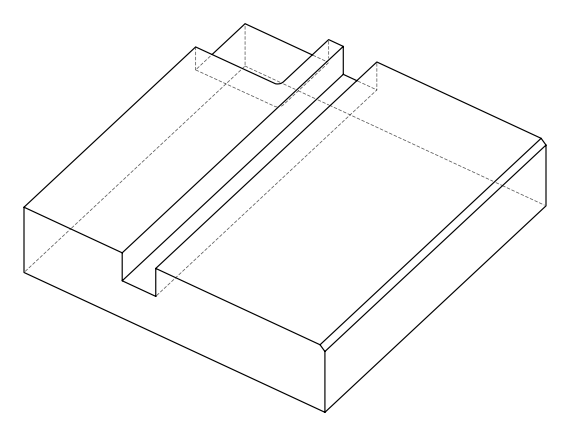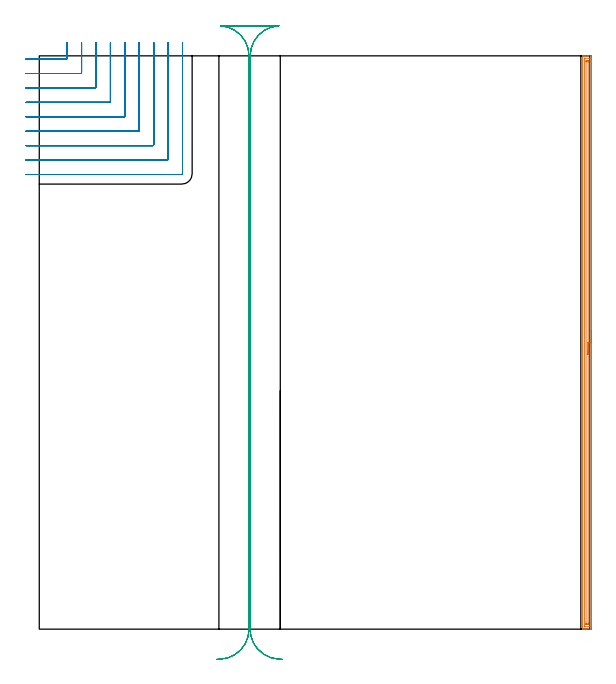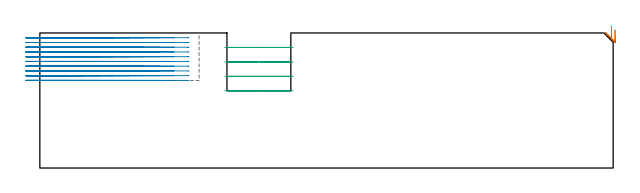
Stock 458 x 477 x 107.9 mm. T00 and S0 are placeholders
(PLAN: 3 operations, 2 tool changes, 51.9 min)
(1 AREA_MILL | FG_CHAMFER_SURFACE | UGT0205_001 | 11.65 min | 13060 mm3)
(2 MILL_CORNER_NOTCH_RECTANGULAR | CORNER_NOTCH_RECTANGULAR | NXT0201_012 | Follow Part, ap 4, ae 75% | 28.41 min | 513813 mm3)
(3 MILL_RECTANGULAR_SLOT | SLOT_RECTANGULAR | UGT0201_020 | Follow Part, ap 12.5, ae 75% | 11.84 min | 1124159 mm3)
(TOOL UGT0205_001 | Chamfer Mill 20 x 3 x 45 deg. | D20 FL50 Z2)
(TOOL NXT0201_012 | ENDMILL 16mm [2P460-1600-NA 1630] | D16 FL38 Z6)
(TOOL UGT0201_020 | End mill 50 mm | D50 FL50 Z4)
(OP 1 AREA_MILL)
G17 G21 G94 G90
T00 M6
G54
G17 G0 G90 X459.5 Y248.5 S1061 M3
G43 Z117.9 H0
Z110.5
G94 G1 Y248.462 Z109.628 F250.
Y248.348 Z108.764
Y248.159 Z107.912
Y247.897 Z107.08
Y247.563 Z106.274
Y247.16 Z105.5
Y246.692 Z104.764
Y246.16 Z104.072
Y245.571 Z103.429
Y244.928 Z102.84
Y244.236 Z102.309
Y243.5 Z101.84
Y242.726 Z101.437
Y241.92 Z101.103
Y241.088 Z100.841
Y240.236 Z100.652
Y239.372 Z100.538
Y238.5 Z100.5
Y0.94
X459.499 Y0.631 Z100.501
X459.494 Y0.052 Z100.504
X459.492 Y0.008 Z100.506
X458.918 Y0. Z101.079
X455.355 Z104.64
X453.938 Z106.058
X453.573 Z106.422
X452.842 Z107.158
X452.578 Z107.422
X452.156 Z107.835
X452.103 Y0.01 Z107.888
X452.1 Y0.183 Z107.9
Y476.817
X452.103 Y476.99 Z107.888
X452.154 Y476.993 Z107.838
X452.578 Y477. Z107.422
X452.842 Z107.158
X453.573 Z106.422
X454.829 Z105.168
X456.245 Z103.75
X456.874 Z103.123
X458.655 Z101.342
X458.918 Y476.998 Z101.079
X459.492 Y476.992 Z100.506
X459.494 Y476.948 Z100.504
X459.499 Y476.369 Z100.501
X459.5 Y475.785 Z100.5
Y238.5
X458.086 Z101.914
X458.085 Y2.301 Z101.915
X458.081 Y2.183 Z101.919
X458.072 Y2.01 Z101.928
X458.027 Y2.007 Z101.973
X457.553 Y2.001 Z102.447
X453.989 Z106.011
X453.573 Y2.01 Z106.427
X453.521 Y2.015 Z106.479
X453.516 Y2.242 Z106.484
X453.515 Y2.36 Z106.485
Y474.699
X453.519 Y474.817 Z106.481
X453.528 Y474.99 Z106.472
X453.573 Y474.993 Z106.427
X454.047 Y474.999 Z105.953
X457.611 Z102.389
X458.027 Y474.99 Z101.973
X458.079 Y474.984 Z101.921
X458.084 Y474.758 Z101.916
X458.085 Y474.64 Z101.915
X458.086 Y238.5 Z101.914
X456.672 Z103.328
X456.671 Y5.102 Z103.329
X456.67 Y4.676 Z103.33
X456.665 Y4.208 Z103.335
X456.652 Y4.01 Z103.348
X456.45 Y4.002 Z103.55
X455.355 Y4.001 Z104.645
X455.148 Y4.004 Z104.852
X455.011 Y4.01 Z104.989
X454.935 Y4.022 Z105.065
X454.932 Y4.065 Z105.068
X454.93 Y4.208 Z105.07
X454.929 Y4.635 Z105.071
X454.928 Y5.102 Z105.072
X454.929 Y471.898 Z105.071
X454.93 Y472.324 Z105.07
X454.935 Y472.792 Z105.065
X454.948 Y472.99 Z105.052
X455.15 Y472.998 Z104.85
X456.245 Y472.999 Z103.755
X456.452 Y472.996 Z103.548
X456.589 Y472.99 Z103.411
X456.665 Y472.978 Z103.335
X456.667 Y472.934 Z103.333
X456.67 Y472.792 Z103.33
X456.671 Y472.365 Z103.329
Y471.898
X456.672 Y238.5 Z103.328
Y237.628 Z103.367
Y236.764 Z103.48
Y235.912 Z103.669
Y235.08 Z103.932
Y234.274 Z104.265
Y233.5 Z104.668
Y232.764 Z105.137
Y232.072 Z105.668
Y231.429 Z106.257
Y230.84 Z106.901
Y230.308 Z107.593
Y229.84 Z108.328
Y229.437 Z109.102
Y229.103 Z109.908
Y228.841 Z110.74
Y228.652 Z111.592
Y228.538 Z112.457
Y228.5 Z113.328
G0 Z117.9
M5
M2
(OP 2 MILL_CORNER_NOTCH_RECTANGULAR)
G17 G21 G94 G90
T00 M6
G54
G17 G0 G90 X-11. Y474.3 S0 M3
G43 Z117.9 H1
Z104.11
G94 G1 X-8. F250.
X22.407 F500.
G3 X23.2 Y475.093 R0.8
G1 Y485.
Y488. F250.
G0 Z117.9
X-11. Y462.3
Z104.11
G1 X-8.
X34.407 F500.
G3 X35.2 Y463.093 R0.8
G1 Y485.
Y488. F250.
G0 Z117.9
X-11. Y450.3
Z104.11
G1 X-8.
X46.406 F500.
G3 X47.2 Y451.094 R0.8
G1 Y485.
Y488. F250.
G0 Z117.9
X-11. Y438.3
Z104.11
G1 X-8.
X58.406 F500.
G3 X59.2 Y439.094 R0.8
G1 Y485.
Y488. F250.
G0 Z117.9
X-11. Y426.3
Z104.11
G1 X-8.
X70.406 F500.
G3 X71.2 Y427.094 R0.8
G1 Y485.
Y488. F250.
G0 Z117.9
X-11. Y414.3
Z104.11
G1 X-8.
X82.405 F500.
G3 X83.2 Y415.095 R0.8
G1 Y485.
Y488. F250.
G0 Z117.9
X-11. Y402.3
Z104.11
G1 X-8.
X94.405 F500.
G3 X95.2 Y403.095 R0.8
G1 Y485.
Y488. F250.
G0 Z117.9
X-11. Y390.3
Z104.11
G1 X-8.
X106.405 F500.
G3 X107.2 Y391.095 R0.8
G1 Y485.
Y488. F250.
G0 Z117.9
X-11. Y378.3
Z104.11
G1 X-8.
X118.405 F500.
G3 X119.2 Y379.095 R0.8
G1 Y485.
Y488. F250.
G0 Z117.9
X-11. Y474.3
Z100.32
G1 X-8.
X22.407 F500.
G3 X23.2 Y475.093 R0.8
G1 Y485.
Y488. F250.
G0 Z117.9
X-11. Y462.3
Z100.32
G1 X-8.
X34.407 F500.
G3 X35.2 Y463.093 R0.8
G1 Y485.
Y488. F250.
G0 Z117.9
X-11. Y450.3
Z100.32
G1 X-8.
X46.406 F500.
G3 X47.2 Y451.094 R0.8
G1 Y485.
Y488. F250.
G0 Z117.9
X-11. Y438.3
Z100.32
G1 X-8.
X58.406 F500.
G3 X59.2 Y439.094 R0.8
G1 Y485.
Y488. F250.
G0 Z117.9
X-11. Y426.3
Z100.32
G1 X-8.
X70.406 F500.
G3 X71.2 Y427.094 R0.8
G1 Y485.
Y488. F250.
G0 Z117.9
X-11. Y414.3
Z100.32
G1 X-8.
X82.405 F500.
G3 X83.2 Y415.095 R0.8
G1 Y485.
Y488. F250.
G0 Z117.9
X-11. Y402.3
Z100.32
G1 X-8.
X94.405 F500.
G3 X95.2 Y403.095 R0.8
G1 Y485.
Y488. F250.
G0 Z117.9
X-11. Y390.3
Z100.32
G1 X-8.
X106.405 F500.
G3 X107.2 Y391.095 R0.8
G1 Y485.
Y488. F250.
G0 Z117.9
X-11. Y378.3
Z100.32
G1 X-8.
X118.405 F500.
G3 X119.2 Y379.095 R0.8
G1 Y485.
Y488. F250.
G0 Z117.9
X-11. Y474.3
Z96.53
G1 X-8.
X22.407 F500.
G3 X23.2 Y475.093 R0.8
G1 Y485.
Y488. F250.
G0 Z117.9
X-11. Y462.3
Z96.53
G1 X-8.
X34.407 F500.
G3 X35.2 Y463.093 R0.8
G1 Y485.
Y488. F250.
G0 Z117.9
X-11. Y450.3
Z96.53
G1 X-8.
X46.406 F500.
G3 X47.2 Y451.094 R0.8
G1 Y485.
Y488. F250.
G0 Z117.9
X-11. Y438.3
Z96.53
G1 X-8.
X58.406 F500.
G3 X59.2 Y439.094 R0.8
G1 Y485.
Y488. F250.
G0 Z117.9
X-11. Y426.3
Z96.53
G1 X-8.
X70.406 F500.
G3 X71.2 Y427.094 R0.8
G1 Y485.
Y488. F250.
G0 Z117.9
X-11. Y414.3
Z96.53
G1 X-8.
X82.405 F500.
G3 X83.2 Y415.095 R0.8
G1 Y485.
Y488. F250.
G0 Z117.9
X-11. Y402.3
Z96.53
G1 X-8.
X94.405 F500.
G3 X95.2 Y403.095 R0.8
G1 Y485.
Y488. F250.
G0 Z117.9
X-11. Y390.3
Z96.53
G1 X-8.
X106.405 F500.
G3 X107.2 Y391.095 R0.8
G1 Y485.
Y488. F250.
G0 Z117.9
X-11. Y378.3
Z96.53
G1 X-8.
X118.405 F500.
G3 X119.2 Y379.095 R0.8
G1 Y485.
Y488. F250.
G0 Z117.9
X-11. Y474.3
Z92.74
G1 X-8.
X22.407 F500.
G3 X23.2 Y475.093 R0.8
G1 Y485.
Y488. F250.
G0 Z117.9
X-11. Y462.3
Z92.74
G1 X-8.
X34.407 F500.
G3 X35.2 Y463.093 R0.8
G1 Y485.
Y488. F250.
G0 Z117.9
X-11. Y450.3
Z92.74
G1 X-8.
X46.406 F500.
G3 X47.2 Y451.094 R0.8
G1 Y485.
Y488. F250.
G0 Z117.9
X-11. Y438.3
Z92.74
G1 X-8.
X58.406 F500.
G3 X59.2 Y439.094 R0.8
G1 Y485.
Y488. F250.
G0 Z117.9
X-11. Y426.3
Z92.74
G1 X-8.
X70.406 F500.
G3 X71.2 Y427.094 R0.8
G1 Y485.
Y488. F250.
G0 Z117.9
X-11. Y414.3
Z92.74
G1 X-8.
X82.405 F500.
G3 X83.2 Y415.095 R0.8
G1 Y485.
Y488. F250.
G0 Z117.9
X-11. Y402.3
Z92.74
G1 X-8.
X94.405 F500.
G3 X95.2 Y403.095 R0.8
G1 Y485.
Y488. F250.
G0 Z117.9
X-11. Y390.3
Z92.74
G1 X-8.
X106.405 F500.
G3 X107.2 Y391.095 R0.8
G1 Y485.
Y488. F250.
G0 Z117.9
X-11. Y378.3
Z92.74
G1 X-8.
X118.405 F500.
G3 X119.2 Y379.095 R0.8
G1 Y485.
Y488. F250.
G0 Z117.9
X-11. Y474.3
Z88.95
G1 X-8.
X22.407 F500.
G3 X23.2 Y475.093 R0.8
G1 Y485.
Y488. F250.
G0 Z117.9
X-11. Y462.3
Z88.95
G1 X-8.
X34.407 F500.
G3 X35.2 Y463.093 R0.8
G1 Y485.
Y488. F250.
G0 Z117.9
X-11. Y450.3
Z88.95
G1 X-8.
X46.406 F500.
G3 X47.2 Y451.094 R0.8
G1 Y485.
Y488. F250.
G0 Z117.9
X-11. Y438.3
Z88.95
G1 X-8.
X58.406 F500.
G3 X59.2 Y439.094 R0.8
G1 Y485.
Y488. F250.
G0 Z117.9
X-11. Y426.3
Z88.95
G1 X-8.
X70.406 F500.
G3 X71.2 Y427.094 R0.8
G1 Y485.
Y488. F250.
G0 Z117.9
X-11. Y414.3
Z88.95
G1 X-8.
X82.405 F500.
G3 X83.2 Y415.095 R0.8
G1 Y485.
Y488. F250.
G0 Z117.9
X-11. Y402.3
Z88.95
G1 X-8.
X94.405 F500.
G3 X95.2 Y403.095 R0.8
G1 Y485.
Y488. F250.
G0 Z117.9
X-11. Y390.3
Z88.95
G1 X-8.
X106.405 F500.
G3 X107.2 Y391.095 R0.8
G1 Y485.
Y488. F250.
G0 Z117.9
X-11. Y378.3
Z88.95
G1 X-8.
X118.405 F500.
G3 X119.2 Y379.095 R0.8
G1 Y485.
Y488. F250.
G0 Z117.9
X-11. Y474.3
Z85.16
G1 X-8.
X22.407 F500.
G3 X23.2 Y475.093 R0.8
G1 Y485.
Y488. F250.
G0 Z117.9
X-11. Y462.3
Z85.16
G1 X-8.
X34.407 F500.
G3 X35.2 Y463.093 R0.8
G1 Y485.
Y488. F250.
G0 Z117.9
X-11. Y450.3
Z85.16
G1 X-8.
X46.406 F500.
G3 X47.2 Y451.094 R0.8
G1 Y485.
Y488. F250.
G0 Z117.9
X-11. Y438.3
Z85.16
G1 X-8.
X58.406 F500.
G3 X59.2 Y439.094 R0.8
G1 Y485.
Y488. F250.
G0 Z117.9
X-11. Y426.3
Z85.16
G1 X-8.
X70.406 F500.
G3 X71.2 Y427.094 R0.8
G1 Y485.
Y488. F250.
G0 Z117.9
X-11. Y414.3
Z85.16
G1 X-8.
X82.405 F500.
G3 X83.2 Y415.095 R0.8
G1 Y485.
Y488. F250.
G0 Z117.9
X-11. Y402.3
Z85.16
G1 X-8.
X94.405 F500.
G3 X95.2 Y403.095 R0.8
G1 Y485.
Y488. F250.
G0 Z117.9
X-11. Y390.3
Z85.16
G1 X-8.
X106.405 F500.
G3 X107.2 Y391.095 R0.8
G1 Y485.
Y488. F250.
G0 Z117.9
X-11. Y378.3
Z85.16
G1 X-8.
X118.405 F500.
G3 X119.2 Y379.095 R0.8
G1 Y485.
Y488. F250.
G0 Z117.9
X-11. Y474.3
Z81.37
G1 X-8.
X22.407 F500.
G3 X23.2 Y475.093 R0.8
G1 Y485.
Y488. F250.
G0 Z117.9
X-11. Y462.3
Z81.37
G1 X-8.
X34.407 F500.
G3 X35.2 Y463.093 R0.8
G1 Y485.
Y488. F250.
G0 Z117.9
X-11. Y450.3
Z81.37
G1 X-8.
X46.406 F500.
G3 X47.2 Y451.094 R0.8
G1 Y485.
Y488. F250.
G0 Z117.9
X-11. Y438.3
Z81.37
G1 X-8.
X58.406 F500.
G3 X59.2 Y439.094 R0.8
G1 Y485.
Y488. F250.
G0 Z117.9
X-11. Y426.3
Z81.37
G1 X-8.
X70.406 F500.
G3 X71.2 Y427.094 R0.8
G1 Y485.
Y488. F250.
G0 Z117.9
X-11. Y414.3
Z81.37
G1 X-8.
X82.405 F500.
G3 X83.2 Y415.095 R0.8
G1 Y485.
Y488. F250.
G0 Z117.9
X-11. Y402.3
Z81.37
G1 X-8.
X94.405 F500.
G3 X95.2 Y403.095 R0.8
G1 Y485.
Y488. F250.
G0 Z117.9
X-11. Y390.3
Z81.37
G1 X-8.
X106.405 F500.
G3 X107.2 Y391.095 R0.8
G1 Y485.
Y488. F250.
G0 Z117.9
X-11. Y378.3
Z81.37
G1 X-8.
X118.405 F500.
G3 X119.2 Y379.095 R0.8
G1 Y485.
Y488. F250.
G0 Z117.9
X-11. Y474.3
Z77.58
G1 X-8.
X22.407 F500.
G3 X23.2 Y475.093 R0.8
G1 Y485.
Y488. F250.
G0 Z117.9
X-11. Y462.3
Z77.58
G1 X-8.
X34.407 F500.
G3 X35.2 Y463.093 R0.8
G1 Y485.
Y488. F250.
G0 Z117.9
X-11. Y450.3
Z77.58
G1 X-8.
X46.406 F500.
G3 X47.2 Y451.094 R0.8
G1 Y485.
Y488. F250.
G0 Z117.9
X-11. Y438.3
Z77.58
G1 X-8.
X58.406 F500.
G3 X59.2 Y439.094 R0.8
G1 Y485.
Y488. F250.
G0 Z117.9
X-11. Y426.3
Z77.58
G1 X-8.
X70.406 F500.
G3 X71.2 Y427.094 R0.8
G1 Y485.
Y488. F250.
G0 Z117.9
X-11. Y414.3
Z77.58
G1 X-8.
X82.405 F500.
G3 X83.2 Y415.095 R0.8
G1 Y485.
Y488. F250.
G0 Z117.9
X-11. Y402.3
Z77.58
G1 X-8.
X94.405 F500.
G3 X95.2 Y403.095 R0.8
G1 Y485.
Y488. F250.
G0 Z117.9
X-11. Y390.3
Z77.58
G1 X-8.
X106.405 F500.
G3 X107.2 Y391.095 R0.8
G1 Y485.
Y488. F250.
G0 Z117.9
X-11. Y378.3
Z77.58
G1 X-8.
X118.405 F500.
G3 X119.2 Y379.095 R0.8
G1 Y485.
Y488. F250.
G0 Z117.9
X-11. Y474.3
Z73.79
G1 X-8.
X22.407 F500.
G3 X23.2 Y475.093 R0.8
G1 Y485.
Y488. F250.
G0 Z117.9
X-11. Y462.3
Z73.79
G1 X-8.
X34.407 F500.
G3 X35.2 Y463.093 R0.8
G1 Y485.
Y488. F250.
G0 Z117.9
X-11. Y450.3
Z73.79
G1 X-8.
X46.406 F500.
G3 X47.2 Y451.094 R0.8
G1 Y485.
Y488. F250.
G0 Z117.9
X-11. Y438.3
Z73.79
G1 X-8.
X58.406 F500.
G3 X59.2 Y439.094 R0.8
G1 Y485.
Y488. F250.
G0 Z117.9
X-11. Y426.3
Z73.79
G1 X-8.
X70.406 F500.
G3 X71.2 Y427.094 R0.8
G1 Y485.
Y488. F250.
G0 Z117.9
X-11. Y414.3
Z73.79
G1 X-8.
X82.405 F500.
G3 X83.2 Y415.095 R0.8
G1 Y485.
Y488. F250.
G0 Z117.9
X-11. Y402.3
Z73.79
G1 X-8.
X94.405 F500.
G3 X95.2 Y403.095 R0.8
G1 Y485.
Y488. F250.
G0 Z117.9
X-11. Y390.3
Z73.79
G1 X-8.
X106.405 F500.
G3 X107.2 Y391.095 R0.8
G1 Y485.
Y488. F250.
G0 Z117.9
X-11. Y378.3
Z73.79
G1 X-8.
X118.405 F500.
G3 X119.2 Y379.095 R0.8
G1 Y485.
Y488. F250.
G0 Z117.9
X-11. Y474.3
Z70.
G1 X-8.
X22.407 F500.
G3 X23.2 Y475.093 R0.8
G1 Y485.
Y488. F250.
G0 Z117.9
X-11. Y462.3
Z70.
G1 X-8.
X34.407 F500.
G3 X35.2 Y463.093 R0.8
G1 Y485.
Y488. F250.
G0 Z117.9
X-11. Y450.3
Z70.
G1 X-8.
X46.406 F500.
G3 X47.2 Y451.094 R0.8
G1 Y485.
Y488. F250.
G0 Z117.9
X-11. Y438.3
Z70.
G1 X-8.
X58.406 F500.
G3 X59.2 Y439.094 R0.8
G1 Y485.
Y488. F250.
G0 Z117.9
X-11. Y426.3
Z70.
G1 X-8.
X70.406 F500.
G3 X71.2 Y427.094 R0.8
G1 Y485.
Y488. F250.
G0 Z117.9
X-11. Y414.3
Z70.
G1 X-8.
X82.405 F500.
G3 X83.2 Y415.095 R0.8
G1 Y485.
Y488. F250.
G0 Z117.9
X-11. Y402.3
Z70.
G1 X-8.
X94.405 F500.
G3 X95.2 Y403.095 R0.8
G1 Y485.
Y488. F250.
G0 Z117.9
X-11. Y390.3
Z70.
G1 X-8.
X106.405 F500.
G3 X107.2 Y391.095 R0.8
G1 Y485.
Y488. F250.
G0 Z117.9
X-11. Y378.3
Z70.
G1 X-8.
X118.405 F500.
G3 X119.2 Y379.095 R0.8
G1 Y485.
Y488. F250.
G0 Z117.9
M5
M2
(OP 3 MILL_RECTANGULAR_SLOT)
G17 G21 G94 G90
T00 M6
G54
G17 G0 G90 X202.272 Y-25.117 S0 M3
G43 Z117.9 H0
Z96.35
G94 G1 X199.276 Y-24.97 F250.
G2 X181.735 Y-16.518 R25. F500.
X176.783 Y-7.907 R25. F394.
X175.5 Y0. R25. F300.
G1 Y451.955
Y477. F500.
G2 X199.276 Y501.97 R25.
G1 Y502.
X150.724
Y501.97
G2 X174.5 Y477. R25.
G1 Y0.
G2 X150.724 Y-24.97 R25.
G1 X147.728 Y-25.117 F250.
G0 X202.272 Z84.8
G1 X199.276 Y-24.97
G2 X181.735 Y-16.518 R25. F500.
X176.783 Y-7.907 R25. F394.
X175.5 Y0. R25. F300.
G1 Y451.955
Y477. F500.
G2 X199.276 Y501.97 R25.
G1 Y502.
X150.724
Y501.97
G2 X174.5 Y477. R25.
G1 Y0.
G2 X150.724 Y-24.97 R25.
G1 X147.728 Y-25.117 F250.
G0 X202.272 Z73.25
G1 X199.276 Y-24.97
G2 X181.735 Y-16.518 R25. F500.
X176.783 Y-7.907 R25. F394.
X175.5 Y0. R25. F300.
G1 Y451.955
Y477. F500.
G2 X199.276 Y501.97 R25.
G1 Y502.
X150.724
Y501.97
G2 X174.5 Y477. R25.
G1 Y0.
G2 X150.724 Y-24.97 R25.
G1 X147.728 Y-25.117 F250.
G0 X202.272 Z61.7
G1 X199.276 Y-24.97
G2 X181.735 Y-16.518 R25. F500.
X176.783 Y-7.907 R25. F394.
X175.5 Y0. R25. F300.
G1 Y451.955
Y477. F500.
G2 X199.276 Y501.97 R25.
G1 Y502.
X150.724
Y501.97
G2 X174.5 Y477. R25.
G1 Y0.
G2 X150.724 Y-24.97 R25.
G1 X147.728 Y-25.117 F250.
G0 Z117.9
M5
M2
